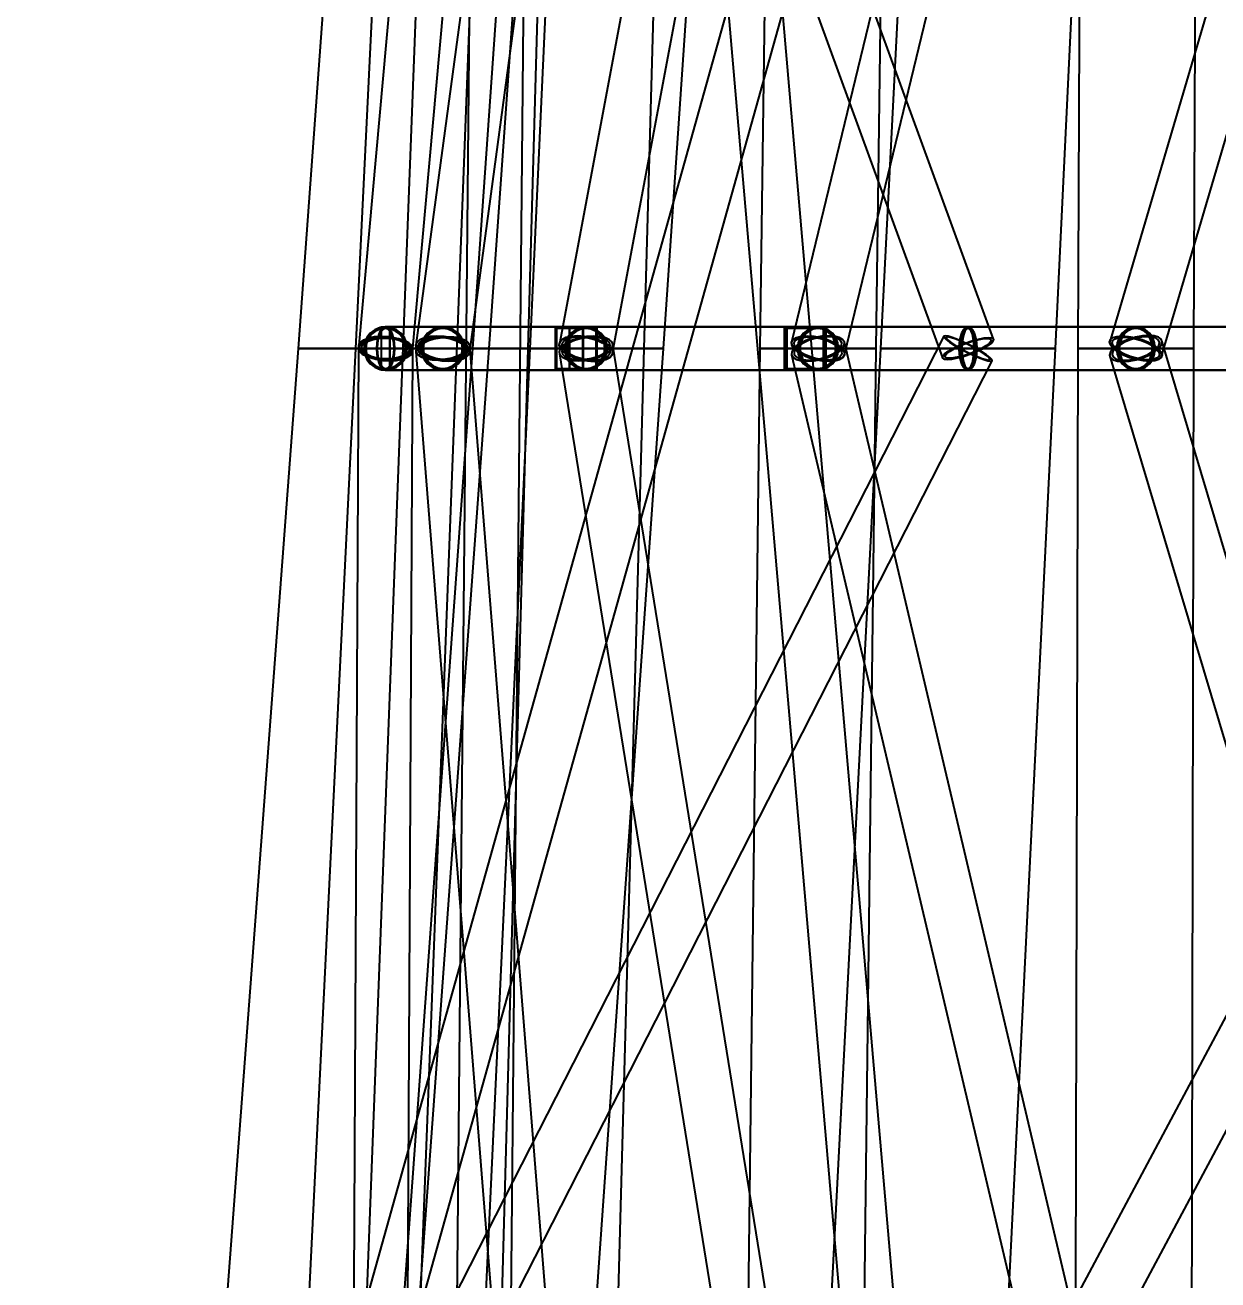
# Model space of a CAD drawing. Header units: millimetres. Extents: x -123812 to 252100, y -3000 to 639000.
# Drawn here: x -27983 to -16822, y 103783 to 115526 of the extents above; entities that cross this region are included whole.
import ezdxf

# ---------------------------------------------------------------- set-up
doc = ezdxf.new("R2010")
doc.units = ezdxf.units.MM
doc.layers.add('D-STR-DIM', color=7, linetype='Continuous', lineweight=13)
doc.layers.add('D-STR-STRC', color=7, linetype='Continuous', lineweight=25)
doc.styles.add('OpenSansCondensed-Light', font='OpenSansCondensed-Light.ttf')
doc.styles.add('TOWER_UNICODE', font='Arial Unicode.ttf')
doc.dimstyles.new('EZDXF', dxfattribs={"dimtxt": 0.25, "dimasz": 0.175, "dimexe": 0.375, "dimexo": 0.125, "dimgap": 0.1, "dimtad": 1, "dimlfac": 100, "dimzin": 12, "dimdsep": 46, "dimtxsty": 'OpenSansCondensed-Light', "dimblk": 'ARCHTICK', "dimcen": 2.5, "dimazin": 3, "dimtfac": 0.5, "dimtmove": 2, "dimatfit": 3})

# ---------------------------------------------------------------- blocks, each defined once
blk = doc.blocks.new('_ARCHTICK')
at = {"color": 0, "linetype": 'BYBLOCK', "const_width": 0.15}
blk.add_lwpolyline([(-0.5, -0.5), (0.5, 0.5)], dxfattribs=at)

msp = doc.modelspace()

# ---------------------------------------------------------------- linework, layer by layer
at = {"layer": 'D-STR-STRC'}
for points in [[(-18788.4, 125068.1), (-25777.2, 100068.1), (-25768.8, 100061.4), (-25744.4, 100050.5), (-25705.5, 100036.2), (-25654.8, 100019.4), (-25595.8, 100001.3), (-25532.5, 99983.1), (-25469.2, 99966), (-25410.2, 99951.3), (-25359.5, 99939.9), (-25320.6, 99932.6), (-25296.2, 99929.9), (-25287.8, 99931.9), (-18299.1, 124931.9)], [(-23956, 124911.7), (-19398.6, 112411.7), (-19383.9, 112401.5), (-19353.9, 112398), (-19310.9, 112401.5), (-19257.5, 112411.7), (-19197.6, 112427.9), (-19135.1, 112449), (-19074.3, 112473.6), (-19019.4, 112500), (-18974.2, 112526.4), (-18941.6, 112551), (-18923.9, 112572.1), (-18922.4, 112588.3), (-23479.8, 125088.3)], [(-14147.4, 125082.9), (-17828.5, 112582.9), (-17835.4, 112558.6), (-17825.5, 112530.3), (-17799.7, 112500), (-17759.5, 112469.7), (-17707.8, 112441.4), (-17648.2, 112417.1), (-17584.5, 112398.5), (-17521.3, 112386.8), (-17462.7, 112382.8), (-17412.9, 112386.8), (-17375.1, 112398.5), (-17352, 112417.1), (-13670.9, 124917.1)], [(-23971.7, 125009.3), (-24927.4, 100009.3), (-24918.7, 99995.9), (-24893.3, 99982.8), (-24853, 99970.8), (-24800.4, 99960.8), (-24739.2, 99953.5), (-24673.5, 99949.4), (-24607.8, 99948.7), (-24546.6, 99951.5), (-24494.1, 99957.6), (-24453.7, 99966.6), (-24428.4, 99977.9), (-24419.7, 99990.7), (-23464.1, 124990.7)], [(-23735.1, 125030.2), (-24861.9, 112530.2), (-24860.2, 112500), (-24841.5, 112469.8), (-24807, 112441.7), (-24759.1, 112417.6), (-24701, 112399.1), (-24636.8, 112387.4), (-24570.7, 112383.5), (-24507.3, 112387.4), (-24450.9, 112399.1), (-24405.4, 112417.6), (-24373.8, 112441.7), (-24358.3, 112469.8), (-23231.5, 124969.8)], [(-22637.4, 125030.9), (-24326.5, 112530.9), (-24320.2, 112500), (-24297.1, 112469.1), (-24258.8, 112440.3), (-24208, 112415.6), (-24148.1, 112396.6), (-24083.2, 112384.6), (-24017.6, 112380.6), (-23956, 112384.6), (-23902.4, 112396.6), (-23860.6, 112415.6), (-23833.3, 112440.3), (-23822.5, 112469.1), (-22133.3, 124969.1)], [(-23737.3, 125002.3), (-23978.1, 100002.3), (-23969.5, 99987.3), (-23944.1, 99973.1), (-23903.7, 99960.8), (-23851.1, 99951.1), (-23789.9, 99944.8), (-23724.1, 99942.2), (-23658.4, 99943.6), (-23597.1, 99948.8), (-23544.5, 99957.5), (-23504.2, 99969.1), (-23478.8, 99982.8), (-23470.1, 99997.7), (-23229.3, 124997.7)], [(-20638.7, 125060.2), (-22980.6, 112560.2), (-22985.6, 112531.2), (-22973.6, 112500), (-22945.3, 112468.8), (-22902.8, 112439.8), (-22848.8, 112414.8), (-22787.1, 112395.7), (-22721.9, 112383.6), (-22657.7, 112379.5), (-22598.7, 112383.6), (-22549, 112395.7), (-22512, 112414.8), (-22490.3, 112439.8), (-20148.4, 124939.8)], [(-22211, 124978.8), (-20047.8, 99978.8), (-20039.2, 99968.1), (-20013.9, 99959.7), (-19973.7, 99954), (-19921.3, 99951.4), (-19860.2, 99952.1), (-19794.7, 99956.1), (-19729.2, 99963.1), (-19668.2, 99972.6), (-19615.8, 99984), (-19575.5, 99996.5), (-19550.3, 100009.2), (-19541.6, 100021.2), (-21704.9, 125021.2)], [(-17785.2, 125059.8), (-20811.4, 112559.8), (-20809.6, 112531), (-20791, 112500), (-20757, 112469), (-20709.9, 112440.2), (-20652.9, 112415.4), (-20589.9, 112396.3), (-20525.1, 112384.4), (-20463.1, 112380.3), (-20407.9, 112384.4), (-20363.4, 112396.3), (-20332.7, 112415.4), (-20317.7, 112440.2), (-17291.5, 124940.2)], [(-25306.3, 99884.4), (-18934.3, 112384.4), (-18937.4, 112396.4), (-18955.6, 112415.4), (-18987.8, 112440.2), (-19031.8, 112469), (-19084.6, 112500), (-19142.5, 112531), (-19201.7, 112559.8), (-19258, 112584.6), (-19307.7, 112603.6), (-19347.4, 112615.6), (-19374.3, 112619.7), (-19386.6, 112615.6), (-25758.7, 100115.6)], [(-17371.8, 100059.9), (-20317.8, 112559.9), (-20333.5, 112584.7), (-20365.1, 112603.7), (-20410.2, 112615.7), (-20465.8, 112619.8), (-20528.2, 112615.7), (-20593.1, 112603.7), (-20656, 112584.7), (-20712.7, 112559.9), (-20759.2, 112531), (-20792.6, 112500), (-20810.3, 112469), (-20811.4, 112440.1), (-17865.4, 99940.1)], [(-19570.2, 99881.9), (-12898.2, 112381.9), (-12905.4, 112394.1), (-12927.4, 112413.5), (-12962.8, 112438.9), (-13009, 112468.4), (-13063, 112500), (-13121, 112531.6), (-13179.2, 112561.1), (-13233.5, 112586.5), (-13280.2, 112605.9), (-13316.2, 112618.1), (-13339.1, 112622.3), (-13347.2, 112618.1), (-20019.2, 100118.1)], [(-13122.7, 112703.2), (-19160.5, 112703.2), (-19176.6, 112696.3), (-19191.6, 112676), (-19204.4, 112643.7), (-19214.3, 112601.6), (-19220.5, 112552.6), (-19222.6, 112500), (-19220.5, 112447.4), (-19214.3, 112398.4), (-19204.4, 112356.3), (-19191.6, 112324), (-19176.6, 112303.7), (-19160.5, 112296.8), (-13122.7, 112296.8)], [(-13614.2, 100061.1), (-17345.1, 112561.1), (-17353.9, 112586.5), (-17378.9, 112605.9), (-17418.2, 112618.1), (-17469.3, 112622.3), (-17528.6, 112618.1), (-17592.1, 112605.9), (-17655.5, 112586.5), (-17714.4, 112561.1), (-17764.9, 112531.7), (-17803.5, 112500), (-17827.5, 112468.3), (-17835.4, 112438.9), (-14104.5, 99938.9)], [(-13895.6, 112703.2), (-17590.3, 112703.2), (-17634.1, 112696.3), (-17674.9, 112676), (-17710, 112643.7), (-17736.9, 112601.6), (-17753.8, 112552.6), (-17759.6, 112500), (-17753.8, 112447.4), (-17736.9, 112398.4), (-17710, 112356.3), (-17674.9, 112324), (-17634.1, 112303.7), (-17590.3, 112296.8), (-13895.6, 112296.8)], [(-24419.5, 100000), (-24356.1, 112500), (-24365.5, 112526.9), (-24391.5, 112551.9), (-24432.4, 112573.4), (-24485.4, 112589.9), (-24546.9, 112600.3), (-24612.7, 112603.8), (-24678.4, 112600.3), (-24739.4, 112589.9), (-24791.6, 112573.4), (-24831.4, 112551.9), (-24856.1, 112526.9), (-24864.1, 112500), (-24927.5, 100000)], [(-22825.1, 100028.5), (-23822.7, 112528.5), (-23838.6, 112555.1), (-23870.6, 112578), (-23916.4, 112595.5), (-23973.1, 112606.5), (-24036.6, 112610.3), (-24102.7, 112606.5), (-24166.9, 112595.5), (-24224.8, 112578), (-24272.5, 112555.1), (-24306.6, 112528.5), (-24325, 112500), (-24326.3, 112471.5), (-23328.7, 99971.5)], [(-20465.3, 100029.9), (-22484.2, 112529.9), (-22491, 112557.9), (-22514.5, 112581.8), (-22553.1, 112600.2), (-22604.1, 112611.8), (-22664.1, 112615.7), (-22728.9, 112611.8), (-22794.1, 112600.2), (-22855.4, 112581.8), (-22908.5, 112557.9), (-22949.8, 112529.9), (-22976.4, 112500), (-22986.7, 112470.1), (-20967.9, 99970.1)]]:
    msp.add_lwpolyline(points, dxfattribs=at)
for points in [[(-25427.6, 112500), (-23792.7, 112500), (-22916.9, 125000), (-24518.8, 125000)], [(-24892, 112500), (-23257, 112500), (-22682.4, 125000), (-24284.3, 125000)], [(-23643.4, 112500), (-22008.5, 112500), (-21157, 125000), (-22758.9, 125000)], [(-23279.6, 112500), (-22191.3, 112500), (-21842.4, 125000), (-22928.3, 125000)], [(-21108.7, 112500), (-20020.4, 112500), (-19850.6, 125000), (-20936.5, 125000)], [(-19977.9, 112500), (-18343, 112500), (-17742.8, 125000), (-19344.7, 125000)], [(-18134.4, 112500), (-17046.1, 112500), (-16995.4, 125000), (-18081.3, 125000)], [(-24812.5, 112500), (-24805.6, 112447.4), (-24785.4, 112398.4), (-24753.2, 112356.3), (-24711.3, 112324), (-24662.5, 112303.7), (-24610.1, 112296.8), (-24074.5, 112296.8), (-24022.1, 112303.7), (-23973.3, 112324), (-23931.4, 112356.3), (-23899.2, 112398.4), (-23879, 112447.4), (-23872.1, 112500), (-23879, 112552.6), (-23899.2, 112601.6), (-23931.4, 112643.7), (-23973.3, 112676), (-24022.1, 112696.3), (-24074.5, 112703.2), (-24610.1, 112703.2), (-24662.5, 112696.3), (-24711.3, 112676), (-24753.2, 112643.7), (-24785.4, 112601.6), (-24805.6, 112552.6)], [(-24812.5, 112500), (-24805.6, 112447.4), (-24785.4, 112398.4), (-24753.2, 112356.3), (-24711.3, 112324), (-24662.5, 112303.7), (-24610.1, 112296.8), (-24557.7, 112303.7), (-24508.9, 112324), (-24467, 112356.3), (-24434.8, 112398.4), (-24414.6, 112447.4), (-24407.7, 112500), (-24414.6, 112552.6), (-24434.8, 112601.6), (-24467, 112643.7), (-24508.9, 112676), (-24557.7, 112696.3), (-24610.1, 112703.2), (-24662.5, 112696.3), (-24711.3, 112676), (-24753.2, 112643.7), (-24785.4, 112601.6), (-24805.6, 112552.6)], [(-24796.6, 112500), (-24790.2, 112451.5), (-24771.6, 112406.4), (-24742, 112367.6), (-24703.3, 112337.9), (-24658.4, 112319.2), (-24610.1, 112312.8), (-24561.9, 112319.2), (-24516.9, 112337.9), (-24478.3, 112367.6), (-24448.6, 112406.4), (-24430, 112451.5), (-24423.7, 112500), (-24430, 112548.5), (-24448.6, 112593.6), (-24478.3, 112632.4), (-24516.9, 112662.1), (-24561.9, 112680.8), (-24610.1, 112687.2), (-24658.4, 112680.8), (-24703.3, 112662.1), (-24742, 112632.4), (-24771.6, 112593.6), (-24790.2, 112548.5)], [(-24695.6, 112500), (-24692.7, 112447.4), (-24684.2, 112398.4), (-24670.6, 112356.3), (-24652.9, 112324), (-24632.2, 112303.7), (-24610.1, 112296.8), (-19160.5, 112296.8), (-19138.4, 112303.7), (-19117.7, 112324), (-19100, 112356.3), (-19086.4, 112398.4), (-19077.9, 112447.4), (-19075, 112500), (-19077.9, 112552.6), (-19086.4, 112601.6), (-19100, 112643.7), (-19117.7, 112676), (-19138.4, 112696.3), (-19160.5, 112703.2), (-24610.1, 112703.2), (-24632.2, 112696.3), (-24652.9, 112676), (-24670.6, 112643.7), (-24684.2, 112601.6), (-24692.7, 112552.6)], [(-24695.6, 112500), (-24692.7, 112447.4), (-24684.2, 112398.4), (-24670.6, 112356.3), (-24652.9, 112324), (-24632.2, 112303.7), (-24610.1, 112296.8), (-24588, 112303.7), (-24567.4, 112324), (-24549.7, 112356.3), (-24536.1, 112398.4), (-24527.5, 112447.4), (-24524.6, 112500), (-24527.5, 112552.6), (-24536.1, 112601.6), (-24549.7, 112643.7), (-24567.4, 112676), (-24588, 112696.3), (-24610.1, 112703.2), (-24632.2, 112696.3), (-24652.9, 112676), (-24670.6, 112643.7), (-24684.2, 112601.6), (-24692.7, 112552.6)], [(-24688.9, 112500), (-24686.2, 112451.5), (-24678.3, 112406.4), (-24665.8, 112367.6), (-24649.5, 112337.9), (-24630.5, 112319.2), (-24610.1, 112312.8), (-24589.7, 112319.2), (-24570.7, 112337.9), (-24554.4, 112367.6), (-24541.9, 112406.4), (-24534, 112451.5), (-24531.3, 112500), (-24534, 112548.5), (-24541.9, 112593.6), (-24554.4, 112632.4), (-24570.7, 112662.1), (-24589.7, 112680.8), (-24610.1, 112687.2), (-24630.5, 112680.8), (-24649.5, 112662.1), (-24665.8, 112632.4), (-24678.3, 112593.6), (-24686.2, 112548.5)], [(-24653, 112300), (-11895.4, 112300), (-11895.4, 112700), (-24653, 112700)], [(-24567.2, 112700), (-24653, 112700), (-24653, 112300), (-24567.2, 112300)], [(-24569.8, 112688), (-24650.4, 112688), (-24650.4, 112312), (-24569.8, 112312)], [(-23828.8, 112500), (-23822.5, 112469.1), (-23833.3, 112440.3), (-23860.6, 112415.6), (-23902.4, 112396.6), (-23956, 112384.6), (-24017.6, 112380.6), (-24083.2, 112384.6), (-24148.1, 112396.6), (-24208, 112415.6), (-24258.8, 112440.3), (-24297.1, 112469.1), (-24320.2, 112500), (-24326.5, 112530.9), (-24315.7, 112559.7), (-24288.4, 112584.4), (-24246.6, 112603.4), (-24193, 112615.4), (-24131.4, 112619.4), (-24065.8, 112615.4), (-24000.9, 112603.4), (-23941, 112584.4), (-23890.2, 112559.7), (-23851.9, 112530.9)], [(-24276.9, 112500), (-24270, 112447.4), (-24249.8, 112398.4), (-24217.6, 112356.3), (-24175.7, 112324), (-24126.9, 112303.7), (-24074.5, 112296.8), (-24022.1, 112303.7), (-23973.3, 112324), (-23931.4, 112356.3), (-23899.2, 112398.4), (-23879, 112447.4), (-23872.1, 112500), (-23879, 112552.6), (-23899.2, 112601.6), (-23931.4, 112643.7), (-23973.3, 112676), (-24022.1, 112696.3), (-24074.5, 112703.2), (-24126.9, 112696.3), (-24175.7, 112676), (-24217.6, 112643.7), (-24249.8, 112601.6), (-24270, 112552.6)], [(-24273.1, 112500), (-24266.4, 112447.4), (-24246.5, 112398.4), (-24214.9, 112356.3), (-24173.8, 112324), (-24125.9, 112303.7), (-24074.5, 112296.8), (-22735.4, 112296.8), (-22684, 112303.7), (-22636.1, 112324), (-22595, 112356.3), (-22563.4, 112398.4), (-22543.6, 112447.4), (-22536.8, 112500), (-22543.6, 112552.6), (-22563.4, 112601.6), (-22595, 112643.7), (-22636.1, 112676), (-22684, 112696.3), (-22735.4, 112703.2), (-24074.5, 112703.2), (-24125.9, 112696.3), (-24173.8, 112676), (-24214.9, 112643.7), (-24246.5, 112601.6), (-24266.4, 112552.6)], [(-24273.1, 112500), (-24266.4, 112447.4), (-24246.5, 112398.4), (-24214.9, 112356.3), (-24173.8, 112324), (-24125.9, 112303.7), (-24074.5, 112296.8), (-24023.1, 112303.7), (-23975.2, 112324), (-23934.1, 112356.3), (-23902.5, 112398.4), (-23882.6, 112447.4), (-23875.9, 112500), (-23882.6, 112552.6), (-23902.5, 112601.6), (-23934.1, 112643.7), (-23975.2, 112676), (-24023.1, 112696.3), (-24074.5, 112703.2), (-24125.9, 112696.3), (-24173.8, 112676), (-24214.9, 112643.7), (-24246.5, 112601.6), (-24266.4, 112552.6)], [(-24261, 112500), (-24254.6, 112451.5), (-24236, 112406.4), (-24206.3, 112367.6), (-24167.7, 112337.9), (-24122.8, 112319.2), (-24074.5, 112312.8), (-24026.2, 112319.2), (-23981.3, 112337.9), (-23942.7, 112367.6), (-23913, 112406.4), (-23894.4, 112451.5), (-23888, 112500), (-23894.4, 112548.5), (-23913, 112593.6), (-23942.7, 112632.4), (-23981.3, 112662.1), (-24026.2, 112680.8), (-24074.5, 112687.2), (-24122.8, 112680.8), (-24167.7, 112662.1), (-24206.3, 112632.4), (-24236, 112593.6), (-24254.6, 112548.5)], [(-24257.5, 112500), (-24251.2, 112451.5), (-24233, 112406.4), (-24203.9, 112367.6), (-24166, 112337.9), (-24121.9, 112319.2), (-24074.5, 112312.8), (-24027.1, 112319.2), (-23983, 112337.9), (-23945.1, 112367.6), (-23916, 112406.4), (-23897.8, 112451.5), (-23891.5, 112500), (-23897.8, 112548.5), (-23916, 112593.6), (-23945.1, 112632.4), (-23983, 112662.1), (-24027.1, 112680.8), (-24074.5, 112687.2), (-24121.9, 112680.8), (-24166, 112662.1), (-24203.9, 112632.4), (-24233, 112593.6), (-24251.2, 112548.5)], [(-23022.5, 112300), (-20486.9, 112300), (-20486.9, 112700), (-23022.5, 112700)], [(-22629.4, 112700), (-23022.5, 112700), (-23022.5, 112300), (-22629.4, 112300)], [(-22641.2, 112688), (-23010.7, 112688), (-23010.7, 112312), (-22641.2, 112312)], [(-22497.3, 112500), (-22485.3, 112468.8), (-22490.3, 112439.8), (-22512, 112414.8), (-22549, 112395.7), (-22598.7, 112383.6), (-22657.7, 112379.5), (-22721.9, 112383.6), (-22787.1, 112395.7), (-22848.8, 112414.8), (-22902.8, 112439.8), (-22945.3, 112468.8), (-22973.6, 112500), (-22985.6, 112531.2), (-22980.6, 112560.2), (-22958.8, 112585.2), (-22921.9, 112604.3), (-22872.2, 112616.4), (-22813.2, 112620.5), (-22748.9, 112616.4), (-22683.7, 112604.3), (-22622, 112585.2), (-22568.1, 112560.2), (-22525.5, 112531.2)], [(-22934, 112500), (-22927.3, 112447.4), (-22907.4, 112398.4), (-22875.9, 112356.3), (-22834.7, 112324), (-22786.8, 112303.7), (-22735.4, 112296.8), (-22684, 112303.7), (-22636.1, 112324), (-22595, 112356.3), (-22563.4, 112398.4), (-22543.6, 112447.4), (-22536.8, 112500), (-22543.6, 112552.6), (-22563.4, 112601.6), (-22595, 112643.7), (-22636.1, 112676), (-22684, 112696.3), (-22735.4, 112703.2), (-22786.8, 112696.3), (-22834.7, 112676), (-22875.9, 112643.7), (-22907.4, 112601.6), (-22927.3, 112552.6)], [(-22927.2, 112500), (-22920.7, 112447.4), (-22901.5, 112398.4), (-22871, 112356.3), (-22831.3, 112324), (-22785.1, 112303.7), (-22735.4, 112296.8), (-20564.6, 112296.8), (-20514.9, 112303.7), (-20468.7, 112324), (-20429, 112356.3), (-20398.5, 112398.4), (-20379.3, 112447.4), (-20372.8, 112500), (-20379.3, 112552.6), (-20398.5, 112601.6), (-20429, 112643.7), (-20468.7, 112676), (-20514.9, 112696.3), (-20564.6, 112703.2), (-22735.4, 112703.2), (-22785.1, 112696.3), (-22831.3, 112676), (-22871, 112643.7), (-22901.5, 112601.6), (-22920.7, 112552.6)], [(-22927.2, 112500), (-22920.7, 112447.4), (-22901.5, 112398.4), (-22871, 112356.3), (-22831.3, 112324), (-22785.1, 112303.7), (-22735.4, 112296.8), (-22685.8, 112303.7), (-22639.5, 112324), (-22599.8, 112356.3), (-22569.3, 112398.4), (-22550.2, 112447.4), (-22543.7, 112500), (-22550.2, 112552.6), (-22569.3, 112601.6), (-22599.8, 112643.7), (-22639.5, 112676), (-22685.8, 112696.3), (-22735.4, 112703.2), (-22785.1, 112696.3), (-22831.3, 112676), (-22871, 112643.7), (-22901.5, 112601.6), (-22920.7, 112552.6)], [(-22918.4, 112500), (-22912.2, 112451.5), (-22893.9, 112406.4), (-22864.8, 112367.6), (-22826.9, 112337.9), (-22782.8, 112319.2), (-22735.4, 112312.8), (-22688.1, 112319.2), (-22643.9, 112337.9), (-22606, 112367.6), (-22577, 112406.4), (-22558.7, 112451.5), (-22552.5, 112500), (-22558.7, 112548.5), (-22577, 112593.6), (-22606, 112632.4), (-22643.9, 112662.1), (-22688.1, 112680.8), (-22735.4, 112687.2), (-22782.8, 112680.8), (-22826.9, 112662.1), (-22864.8, 112632.4), (-22893.9, 112593.6), (-22912.2, 112548.5)], [(-22912.1, 112500), (-22906.1, 112451.5), (-22888.4, 112406.4), (-22860.4, 112367.6), (-22823.8, 112337.9), (-22781.2, 112319.2), (-22735.4, 112312.8), (-22689.7, 112319.2), (-22647.1, 112337.9), (-22610.5, 112367.6), (-22582.4, 112406.4), (-22564.8, 112451.5), (-22558.8, 112500), (-22564.8, 112548.5), (-22582.4, 112593.6), (-22610.5, 112632.4), (-22647.1, 112662.1), (-22689.7, 112680.8), (-22735.4, 112687.2), (-22781.2, 112680.8), (-22823.8, 112662.1), (-22860.4, 112632.4), (-22888.4, 112593.6), (-22906.1, 112548.5)], [(-22892, 112300), (-11872.2, 112300), (-11872.2, 112700), (-22892, 112700)], [(-22759.9, 112700), (-22892, 112700), (-22892, 112300), (-22759.9, 112300)], [(-22763.8, 112688), (-22888.1, 112688), (-22888.1, 112312), (-22763.8, 112312)], [(-20486.9, 112700), (-20879.9, 112700), (-20879.9, 112300), (-20486.9, 112300)], [(-20498.7, 112688), (-20868.1, 112688), (-20868.1, 112312), (-20498.7, 112312)], [(-20866.1, 112300), (-15623.3, 112300), (-15623.3, 112700), (-20866.1, 112700)], [(-20500.6, 112700), (-20866.1, 112700), (-20866.1, 112300), (-20500.6, 112300)], [(-20511.6, 112688), (-20855.2, 112688), (-20855.2, 112312), (-20511.6, 112312)], [(-20792.6, 112500), (-20810.3, 112469), (-20811.4, 112440.1), (-20795.6, 112415.3), (-20764.1, 112396.3), (-20718.9, 112384.3), (-20663.3, 112380.2), (-20600.9, 112384.3), (-20536.1, 112396.3), (-20473.2, 112415.3), (-20416.5, 112440.1), (-20369.9, 112469), (-20336.6, 112500), (-20318.8, 112531), (-20317.8, 112559.9), (-20333.5, 112584.7), (-20365.1, 112603.7), (-20410.2, 112615.7), (-20465.8, 112619.8), (-20528.2, 112615.7), (-20593.1, 112603.7), (-20656, 112584.7), (-20712.7, 112559.9), (-20759.2, 112531)], [(-20338.1, 112500), (-20319.6, 112469), (-20317.7, 112440.2), (-20332.7, 112415.4), (-20363.4, 112396.3), (-20407.9, 112384.4), (-20463.1, 112380.3), (-20525.1, 112384.4), (-20589.9, 112396.3), (-20652.9, 112415.4), (-20709.9, 112440.2), (-20757, 112469), (-20791, 112500), (-20809.6, 112531), (-20811.4, 112559.8), (-20796.5, 112584.6), (-20765.7, 112603.7), (-20721.2, 112615.6), (-20666.1, 112619.7), (-20604, 112615.6), (-20539.3, 112603.7), (-20476.2, 112584.6), (-20419.2, 112559.8), (-20372.1, 112531)], [(-20756.3, 112500), (-20749.8, 112447.4), (-20730.7, 112398.4), (-20700.2, 112356.3), (-20660.5, 112324), (-20614.2, 112303.7), (-20564.6, 112296.8), (-20514.9, 112303.7), (-20468.7, 112324), (-20429, 112356.3), (-20398.5, 112398.4), (-20379.3, 112447.4), (-20372.8, 112500), (-20379.3, 112552.6), (-20398.5, 112601.6), (-20429, 112643.7), (-20468.7, 112676), (-20514.9, 112696.3), (-20564.6, 112703.2), (-20614.2, 112696.3), (-20660.5, 112676), (-20700.2, 112643.7), (-20730.7, 112601.6), (-20749.8, 112552.6)], [(-20746.5, 112500), (-20740.3, 112447.4), (-20722.1, 112398.4), (-20693.2, 112356.3), (-20655.5, 112324), (-20611.7, 112303.7), (-20564.6, 112296.8), (-17590.3, 112296.8), (-17543.2, 112303.7), (-17499.3, 112324), (-17461.6, 112356.3), (-17432.7, 112398.4), (-17414.5, 112447.4), (-17408.3, 112500), (-17414.5, 112552.6), (-17432.7, 112601.6), (-17461.6, 112643.7), (-17499.3, 112676), (-17543.2, 112696.3), (-17590.3, 112703.2), (-20564.6, 112703.2), (-20611.7, 112696.3), (-20655.5, 112676), (-20693.2, 112643.7), (-20722.1, 112601.6), (-20740.3, 112552.6)], [(-20746.5, 112500), (-20740.3, 112447.4), (-20722.1, 112398.4), (-20693.2, 112356.3), (-20655.5, 112324), (-20611.7, 112303.7), (-20564.6, 112296.8), (-20517.5, 112303.7), (-20473.6, 112324), (-20435.9, 112356.3), (-20407, 112398.4), (-20388.8, 112447.4), (-20382.6, 112500), (-20388.8, 112552.6), (-20407, 112601.6), (-20435.9, 112643.7), (-20473.6, 112676), (-20517.5, 112696.3), (-20564.6, 112703.2), (-20611.7, 112696.3), (-20655.5, 112676), (-20693.2, 112643.7), (-20722.1, 112601.6), (-20740.3, 112552.6)], [(-20741.2, 112500), (-20735.2, 112451.5), (-20717.6, 112406.4), (-20689.5, 112367.6), (-20652.9, 112337.9), (-20610.3, 112319.2), (-20564.6, 112312.8), (-20518.8, 112319.2), (-20476.2, 112337.9), (-20439.6, 112367.6), (-20411.6, 112406.4), (-20393.9, 112451.5), (-20387.9, 112500), (-20393.9, 112548.5), (-20411.6, 112593.6), (-20439.6, 112632.4), (-20476.2, 112662.1), (-20518.8, 112680.8), (-20564.6, 112687.2), (-20610.3, 112680.8), (-20652.9, 112662.1), (-20689.5, 112632.4), (-20717.6, 112593.6), (-20735.2, 112548.5)], [(-20732.2, 112500), (-20726.5, 112451.5), (-20709.7, 112406.4), (-20683.1, 112367.6), (-20648.4, 112337.9), (-20608, 112319.2), (-20564.6, 112312.8), (-20521.2, 112319.2), (-20480.8, 112337.9), (-20446, 112367.6), (-20419.4, 112406.4), (-20402.6, 112451.5), (-20396.9, 112500), (-20402.6, 112548.5), (-20419.4, 112593.6), (-20446, 112632.4), (-20480.8, 112662.1), (-20521.2, 112680.8), (-20564.6, 112687.2), (-20608, 112680.8), (-20648.4, 112662.1), (-20683.1, 112632.4), (-20709.7, 112593.6), (-20726.5, 112548.5)], [(-19236.4, 112500), (-19178.5, 112469), (-19119.3, 112440.2), (-19063, 112415.4), (-19013.3, 112396.4), (-18973.6, 112384.4), (-18946.7, 112380.3), (-18934.3, 112384.4), (-18937.4, 112396.4), (-18955.6, 112415.4), (-18987.8, 112440.2), (-19031.8, 112469), (-19084.6, 112500), (-19142.5, 112531), (-19201.7, 112559.8), (-19258, 112584.6), (-19307.7, 112603.6), (-19347.4, 112615.6), (-19374.3, 112619.7), (-19386.6, 112615.6), (-19383.6, 112603.6), (-19365.3, 112584.6), (-19333.1, 112559.8), (-19289.1, 112531)], [(-19246, 112500), (-19243.1, 112447.4), (-19234.5, 112398.4), (-19220.9, 112356.3), (-19203.2, 112324), (-19182.6, 112303.7), (-19160.5, 112296.8), (-19138.4, 112303.7), (-19117.7, 112324), (-19100, 112356.3), (-19086.4, 112398.4), (-19077.9, 112447.4), (-19075, 112500), (-19077.9, 112552.6), (-19086.4, 112601.6), (-19100, 112643.7), (-19117.7, 112676), (-19138.4, 112696.3), (-19160.5, 112703.2), (-19182.6, 112696.3), (-19203.2, 112676), (-19220.9, 112643.7), (-19234.5, 112601.6), (-19243.1, 112552.6)], [(-19239.3, 112500), (-19236.6, 112451.5), (-19228.7, 112406.4), (-19216.2, 112367.6), (-19199.9, 112337.9), (-19180.9, 112319.2), (-19160.5, 112312.8), (-19140.1, 112319.2), (-19121.1, 112337.9), (-19104.8, 112367.6), (-19092.3, 112406.4), (-19084.4, 112451.5), (-19081.7, 112500), (-19084.4, 112548.5), (-19092.3, 112593.6), (-19104.8, 112632.4), (-19121.1, 112662.1), (-19140.1, 112680.8), (-19160.5, 112687.2), (-19180.9, 112680.8), (-19199.9, 112662.1), (-19216.2, 112632.4), (-19228.7, 112593.6), (-19236.6, 112548.5)], [(-19222.6, 112500), (-19220.5, 112447.4), (-19214.3, 112398.4), (-19204.4, 112356.3), (-19191.6, 112324), (-19176.6, 112303.7), (-19160.5, 112296.8), (-19144.4, 112303.7), (-19129.4, 112324), (-19116.5, 112356.3), (-19106.7, 112398.4), (-19100.5, 112447.4), (-19098.3, 112500), (-19100.5, 112552.6), (-19106.7, 112601.6), (-19116.5, 112643.7), (-19129.4, 112676), (-19144.4, 112696.3), (-19160.5, 112703.2), (-19176.6, 112696.3), (-19191.6, 112676), (-19204.4, 112643.7), (-19214.3, 112601.6), (-19220.5, 112552.6)], [(-19217.7, 112500), (-19215.8, 112451.5), (-19210.1, 112406.4), (-19201, 112367.6), (-19189.1, 112337.9), (-19175.3, 112319.2), (-19160.5, 112312.8), (-19145.7, 112319.2), (-19131.9, 112337.9), (-19120, 112367.6), (-19110.9, 112406.4), (-19105.2, 112451.5), (-19103.2, 112500), (-19105.2, 112548.5), (-19110.9, 112593.6), (-19120, 112632.4), (-19131.9, 112662.1), (-19145.7, 112680.8), (-19160.5, 112687.2), (-19175.3, 112680.8), (-19189.1, 112662.1), (-19201, 112632.4), (-19210.1, 112593.6), (-19215.8, 112548.5)], [(-17803.5, 112500), (-17827.5, 112468.3), (-17835.4, 112438.9), (-17826.6, 112413.5), (-17801.6, 112394.1), (-17762.3, 112381.9), (-17711.2, 112377.7), (-17651.9, 112381.9), (-17588.4, 112394.1), (-17525, 112413.5), (-17466.1, 112438.9), (-17415.6, 112468.3), (-17377, 112500), (-17353, 112531.7), (-17345.1, 112561.1), (-17353.9, 112586.5), (-17378.9, 112605.9), (-17418.2, 112618.1), (-17469.3, 112622.3), (-17528.6, 112618.1), (-17592.1, 112605.9), (-17655.5, 112586.5), (-17714.4, 112561.1), (-17764.9, 112531.7)], [(-17772.2, 112500), (-17766, 112447.4), (-17747.8, 112398.4), (-17718.9, 112356.3), (-17681.2, 112324), (-17637.3, 112303.7), (-17590.3, 112296.8), (-17543.2, 112303.7), (-17499.3, 112324), (-17461.6, 112356.3), (-17432.7, 112398.4), (-17414.5, 112447.4), (-17408.3, 112500), (-17414.5, 112552.6), (-17432.7, 112601.6), (-17461.6, 112643.7), (-17499.3, 112676), (-17543.2, 112696.3), (-17590.3, 112703.2), (-17637.3, 112696.3), (-17681.2, 112676), (-17718.9, 112643.7), (-17747.8, 112601.6), (-17766, 112552.6)], [(-17759.6, 112500), (-17753.8, 112447.4), (-17736.9, 112398.4), (-17710, 112356.3), (-17674.9, 112324), (-17634.1, 112303.7), (-17590.3, 112296.8), (-17546.4, 112303.7), (-17505.6, 112324), (-17470.5, 112356.3), (-17443.6, 112398.4), (-17426.7, 112447.4), (-17420.9, 112500), (-17426.7, 112552.6), (-17443.6, 112601.6), (-17470.5, 112643.7), (-17505.6, 112676), (-17546.4, 112696.3), (-17590.3, 112703.2), (-17634.1, 112696.3), (-17674.9, 112676), (-17710, 112643.7), (-17736.9, 112601.6), (-17753.8, 112552.6)], [(-17757.9, 112500), (-17752.2, 112451.5), (-17735.4, 112406.4), (-17708.8, 112367.6), (-17674.1, 112337.9), (-17633.6, 112319.2), (-17590.3, 112312.8), (-17546.9, 112319.2), (-17506.4, 112337.9), (-17471.7, 112367.6), (-17445.1, 112406.4), (-17428.3, 112451.5), (-17422.6, 112500), (-17428.3, 112548.5), (-17445.1, 112593.6), (-17471.7, 112632.4), (-17506.4, 112662.1), (-17546.9, 112680.8), (-17590.3, 112687.2), (-17633.6, 112680.8), (-17674.1, 112662.1), (-17708.8, 112632.4), (-17735.4, 112593.6), (-17752.2, 112548.5)], [(-17746.2, 112500), (-17740.9, 112451.5), (-17725.3, 112406.4), (-17700.5, 112367.6), (-17668.2, 112337.9), (-17630.6, 112319.2), (-17590.3, 112312.8), (-17549.9, 112319.2), (-17512.3, 112337.9), (-17480, 112367.6), (-17455.2, 112406.4), (-17439.6, 112451.5), (-17434.3, 112500), (-17439.6, 112548.5), (-17455.2, 112593.6), (-17480, 112632.4), (-17512.3, 112662.1), (-17549.9, 112680.8), (-17590.3, 112687.2), (-17630.6, 112680.8), (-17668.2, 112662.1), (-17700.5, 112632.4), (-17725.3, 112593.6), (-17740.9, 112548.5)], [(-24864.1, 112500), (-24854.8, 112473.1), (-24828.8, 112448.1), (-24787.9, 112426.6), (-24734.8, 112410.1), (-24673.3, 112399.7), (-24607.5, 112396.2), (-24541.8, 112399.7), (-24480.9, 112410.1), (-24428.7, 112426.6), (-24388.8, 112448.1), (-24364.1, 112473.1), (-24356.1, 112500), (-24365.5, 112526.9), (-24391.5, 112551.9), (-24432.4, 112573.4), (-24485.4, 112589.9), (-24546.9, 112600.3), (-24612.7, 112603.8), (-24678.4, 112600.3), (-24739.4, 112589.9), (-24791.6, 112573.4), (-24831.4, 112551.9), (-24856.1, 112526.9)], [(-24360, 112500), (-24358.3, 112469.8), (-24373.8, 112441.7), (-24405.4, 112417.6), (-24450.9, 112399.1), (-24507.3, 112387.4), (-24570.7, 112383.5), (-24636.8, 112387.4), (-24701, 112399.1), (-24759.1, 112417.6), (-24807, 112441.7), (-24841.5, 112469.8), (-24860.2, 112500), (-24861.9, 112530.2), (-24846.4, 112558.3), (-24814.8, 112582.4), (-24769.3, 112600.9), (-24712.9, 112612.6), (-24649.5, 112616.5), (-24583.5, 112612.6), (-24519.2, 112600.9), (-24461.1, 112582.4), (-24413.2, 112558.3), (-24378.7, 112530.2)], [(-24839.1, 112500), (-24830.7, 112475.8), (-24807.2, 112453.2), (-24770.4, 112433.8), (-24722.6, 112418.9), (-24667.1, 112409.6), (-24607.8, 112406.4), (-24548.6, 112409.6), (-24493.6, 112418.9), (-24446.5, 112433.8), (-24410.6, 112453.2), (-24388.3, 112475.8), (-24381.1, 112500), (-24389.5, 112524.2), (-24413, 112546.8), (-24449.9, 112566.2), (-24497.7, 112581.1), (-24553.1, 112590.4), (-24612.5, 112593.6), (-24671.7, 112590.4), (-24726.7, 112581.1), (-24773.7, 112566.2), (-24809.6, 112546.8), (-24831.9, 112524.2)], [(-24384.6, 112500), (-24383.1, 112472.8), (-24397.1, 112447.5), (-24425.6, 112425.7), (-24466.6, 112409), (-24517.4, 112398.5), (-24574.6, 112394.9), (-24634.2, 112398.5), (-24692.1, 112409), (-24744.4, 112425.7), (-24787.6, 112447.5), (-24818.7, 112472.8), (-24835.6, 112500), (-24837.1, 112527.2), (-24823.2, 112552.5), (-24794.7, 112574.3), (-24753.6, 112591), (-24702.8, 112601.5), (-24645.6, 112605.1), (-24586.1, 112601.5), (-24528.1, 112591), (-24475.8, 112574.3), (-24432.6, 112552.5), (-24401.5, 112527.2)], [(-24325, 112500), (-24326.3, 112471.5), (-24310.4, 112444.9), (-24278.4, 112422), (-24232.6, 112404.5), (-24175.9, 112393.5), (-24112.4, 112389.7), (-24046.3, 112393.5), (-23982.1, 112404.5), (-23924.2, 112422), (-23876.5, 112444.9), (-23842.4, 112471.5), (-23824, 112500), (-23822.7, 112528.5), (-23838.6, 112555.1), (-23870.6, 112578), (-23916.4, 112595.5), (-23973.1, 112606.5), (-24036.6, 112610.3), (-24102.7, 112606.5), (-24166.9, 112595.5), (-24224.8, 112578), (-24272.5, 112555.1), (-24306.6, 112528.5)], [(-23853, 112500), (-23847.3, 112472.1), (-23857, 112446.2), (-23881.6, 112423.9), (-23919.3, 112406.8), (-23967.6, 112396), (-24023.2, 112392.3), (-24082.3, 112396), (-24140.9, 112406.8), (-24194.9, 112423.9), (-24240.7, 112446.2), (-24275.2, 112472.1), (-24296, 112500), (-24301.7, 112527.9), (-24292, 112553.8), (-24267.4, 112576.1), (-24229.7, 112593.2), (-24181.4, 112604), (-24125.8, 112607.7), (-24066.7, 112604), (-24008.1, 112593.2), (-23954.1, 112576.1), (-23908.3, 112553.8), (-23873.8, 112527.9)], [(-24300.3, 112500), (-24301.5, 112474.3), (-24287.2, 112450.3), (-24258.3, 112429.7), (-24217, 112413.9), (-24166, 112404), (-24108.7, 112400.6), (-24049, 112404), (-23991.2, 112413.9), (-23939, 112429.7), (-23896, 112450.3), (-23865.2, 112474.3), (-23848.7, 112500), (-23847.5, 112525.7), (-23861.8, 112549.7), (-23890.7, 112570.3), (-23932, 112586.1), (-23983, 112596), (-24040.3, 112599.4), (-24100, 112596), (-24157.8, 112586.1), (-24210, 112570.3), (-24253, 112549.7), (-24283.8, 112525.7)], [(-22976.4, 112500), (-22986.7, 112470.1), (-22979.8, 112442.1), (-22956.3, 112418.2), (-22917.7, 112399.8), (-22866.7, 112388.2), (-22806.8, 112384.3), (-22742, 112388.2), (-22676.7, 112399.8), (-22615.5, 112418.2), (-22562.4, 112442.1), (-22521.1, 112470.1), (-22494.4, 112500), (-22484.2, 112529.9), (-22491, 112557.9), (-22514.5, 112581.8), (-22553.1, 112600.2), (-22604.1, 112611.8), (-22664.1, 112615.7), (-22728.9, 112611.8), (-22794.1, 112600.2), (-22855.4, 112581.8), (-22908.5, 112557.9), (-22949.8, 112529.9)], [(-22952.7, 112500), (-22962, 112473), (-22955.8, 112447.8), (-22934.6, 112426.2), (-22899.8, 112409.7), (-22853.8, 112399.2), (-22799.8, 112395.7), (-22741.3, 112399.2), (-22682.5, 112409.7), (-22627.3, 112426.2), (-22579.4, 112447.8), (-22542.2, 112473), (-22518.1, 112500), (-22508.9, 112527), (-22515.1, 112552.2), (-22536.3, 112573.8), (-22571.1, 112590.3), (-22617, 112600.8), (-22671.1, 112604.3), (-22729.5, 112600.8), (-22788.4, 112590.3), (-22843.6, 112573.8), (-22891.4, 112552.2), (-22928.7, 112527)], [(-22520.7, 112500), (-22509.9, 112471.9), (-22514.4, 112445.7), (-22534, 112423.2), (-22567.4, 112405.9), (-22612.1, 112395.1), (-22665.3, 112391.4), (-22723.3, 112395.1), (-22782.1, 112405.9), (-22837.7, 112423.2), (-22886.3, 112445.7), (-22924.7, 112471.9), (-22950.1, 112500), (-22961, 112528.1), (-22956.4, 112554.3), (-22936.8, 112576.8), (-22903.5, 112594.1), (-22858.7, 112604.9), (-22805.5, 112608.6), (-22747.6, 112604.9), (-22688.8, 112594.1), (-22633.2, 112576.8), (-22584.6, 112554.3), (-22546.2, 112528.1)], [(-20770.1, 112500), (-20786.2, 112472.1), (-20787.1, 112446), (-20772.9, 112423.6), (-20744.4, 112406.5), (-20703.7, 112395.7), (-20653.6, 112392), (-20597.3, 112395.7), (-20538.9, 112406.5), (-20482.2, 112423.6), (-20431, 112446), (-20389, 112472.1), (-20359, 112500), (-20343, 112527.9), (-20342, 112554), (-20356.3, 112576.4), (-20384.7, 112593.5), (-20425.4, 112604.3), (-20475.6, 112608), (-20531.8, 112604.3), (-20590.3, 112593.5), (-20647, 112576.4), (-20698.1, 112554), (-20740.1, 112527.9)], [(-20360.4, 112500), (-20343.7, 112472.1), (-20342, 112446), (-20355.5, 112423.7), (-20383.2, 112406.5), (-20423.3, 112395.8), (-20473, 112392.1), (-20529, 112395.8), (-20587.4, 112406.5), (-20644.2, 112423.7), (-20695.6, 112446), (-20738.1, 112472.1), (-20768.7, 112500), (-20785.4, 112527.9), (-20787.1, 112554), (-20773.6, 112576.3), (-20745.9, 112593.5), (-20705.8, 112604.2), (-20656.1, 112607.9), (-20600.1, 112604.2), (-20541.8, 112593.5), (-20484.9, 112576.3), (-20433.5, 112554), (-20391.1, 112527.9)], [(-19019.4, 112500), (-19074.3, 112473.6), (-19135.1, 112449), (-19197.6, 112427.9), (-19257.5, 112411.7), (-19310.9, 112401.5), (-19353.9, 112398), (-19383.9, 112401.5), (-19398.6, 112411.7), (-19397, 112427.9), (-19379.4, 112449), (-19346.8, 112473.6), (-19301.5, 112500), (-19246.7, 112526.4), (-19185.9, 112551), (-19123.4, 112572.1), (-19063.5, 112588.3), (-19010.1, 112598.5), (-18967, 112602), (-18937.1, 112598.5), (-18922.4, 112588.3), (-18923.9, 112572.1), (-18941.6, 112551), (-18974.2, 112526.4)], [(-19033.3, 112500), (-19082.8, 112476.2), (-19137.6, 112454), (-19193.9, 112435), (-19248, 112420.4), (-19296.1, 112411.2), (-19334.9, 112408.1), (-19361.9, 112411.2), (-19375.1, 112420.4), (-19373.7, 112435), (-19357.8, 112454), (-19328.5, 112476.2), (-19287.6, 112500), (-19238.2, 112523.8), (-19183.4, 112546), (-19127.1, 112565), (-19073, 112579.6), (-19024.9, 112588.8), (-18986.1, 112591.9), (-18959.1, 112588.8), (-18945.8, 112579.6), (-18947.2, 112565), (-18963.1, 112546), (-18992.5, 112523.8)], [(-19228.9, 112500), (-19176.7, 112472.1), (-19123.4, 112446.1), (-19072.6, 112423.7), (-19027.8, 112406.6), (-18992, 112395.8), (-18967.7, 112392.1), (-18956.6, 112395.8), (-18959.3, 112406.6), (-18975.8, 112423.7), (-19004.8, 112446.1), (-19044.5, 112472.1), (-19092.1, 112500), (-19144.3, 112527.9), (-19197.6, 112553.9), (-19248.4, 112576.3), (-19293.2, 112593.4), (-19329, 112604.2), (-19353.2, 112607.9), (-19364.4, 112604.2), (-19361.6, 112593.4), (-19345.2, 112576.3), (-19316.1, 112553.9), (-19276.5, 112527.9)], [(-17380.8, 112500), (-17355, 112469.7), (-17345.1, 112441.4), (-17352, 112417.1), (-17375.1, 112398.5), (-17412.9, 112386.8), (-17462.7, 112382.8), (-17521.3, 112386.8), (-17584.5, 112398.5), (-17648.2, 112417.1), (-17707.8, 112441.4), (-17759.5, 112469.7), (-17799.7, 112500), (-17825.5, 112530.3), (-17835.4, 112558.6), (-17828.5, 112582.9), (-17805.4, 112601.5), (-17767.6, 112613.2), (-17717.8, 112617.2), (-17659.2, 112613.2), (-17596, 112601.5), (-17532.4, 112582.9), (-17472.7, 112558.6), (-17421, 112530.3)], [(-17782.5, 112500), (-17804.2, 112471.5), (-17811.3, 112444.9), (-17803.3, 112422), (-17780.8, 112404.5), (-17745.4, 112393.5), (-17699.3, 112389.7), (-17645.8, 112393.5), (-17588.6, 112404.5), (-17531.4, 112422), (-17478.3, 112444.9), (-17432.8, 112471.5), (-17398, 112500), (-17376.3, 112528.5), (-17369.2, 112555.1), (-17377.2, 112578), (-17399.7, 112595.5), (-17435.1, 112606.5), (-17481.2, 112610.3), (-17534.7, 112606.5), (-17591.9, 112595.5), (-17649.1, 112578), (-17702.2, 112555.1), (-17747.7, 112528.5)], [(-17401.5, 112500), (-17378.1, 112472.6), (-17369.3, 112447.1), (-17375.5, 112425.3), (-17396.3, 112408.5), (-17430.3, 112397.9), (-17475.3, 112394.3), (-17528.1, 112397.9), (-17585.1, 112408.5), (-17642.5, 112425.3), (-17696.3, 112447.1), (-17742.9, 112472.6), (-17779, 112500), (-17802.4, 112527.4), (-17811.2, 112552.9), (-17805, 112574.7), (-17784.2, 112591.5), (-17750.2, 112602.1), (-17705.2, 112605.7), (-17652.4, 112602.1), (-17595.4, 112591.5), (-17538.1, 112574.7), (-17484.2, 112552.9), (-17437.6, 112527.4)], [(-26366.5, 100000), (-24698.5, 100000), (-23792.7, 112500), (-25427.6, 112500)], [(-25507.5, 100000), (-23839.6, 100000), (-23257, 112500), (-24892, 112500)], [(-23792.7, 112500), (-23820.5, 112500), (-23902.2, 112500), (-24032.1, 112500), (-24201.4, 112500), (-24398.5, 112500), (-24610.1, 112500), (-24821.7, 112500), (-25018.8, 112500), (-25188.1, 112500), (-25318.1, 112500), (-25399.7, 112500), (-25427.6, 112500), (-25399.7, 112500), (-25318.1, 112500), (-25188.1, 112500), (-25018.8, 112500), (-24821.7, 112500), (-24610.1, 112500), (-24398.5, 112500), (-24201.4, 112500), (-24032.1, 112500), (-23902.2, 112500), (-23820.5, 112500)], [(-23257, 112500), (-23284.9, 112500), (-23366.6, 112500), (-23496.5, 112500), (-23665.8, 112500), (-23862.9, 112500), (-24074.5, 112500), (-24286.1, 112500), (-24483.2, 112500), (-24652.5, 112500), (-24782.4, 112500), (-24864.1, 112500), (-24892, 112500), (-24864.1, 112500), (-24782.4, 112500), (-24652.5, 112500), (-24483.2, 112500), (-24286.1, 112500), (-24074.5, 112500), (-23862.9, 112500), (-23665.8, 112500), (-23496.5, 112500), (-23366.6, 112500), (-23284.9, 112500)], [(-24558.1, 100000), (-22890.2, 100000), (-22008.5, 112500), (-23643.4, 112500)], [(-22008.5, 112500), (-22036.4, 112500), (-22118, 112500), (-22247.9, 112500), (-22417.2, 112500), (-22614.4, 112500), (-22826, 112500), (-23037.5, 112500), (-23234.7, 112500), (-23404, 112500), (-23533.9, 112500), (-23615.6, 112500), (-23643.4, 112500), (-23615.6, 112500), (-23533.9, 112500), (-23404, 112500), (-23234.7, 112500), (-23037.5, 112500), (-22826, 112500), (-22614.4, 112500), (-22417.2, 112500), (-22247.9, 112500), (-22118, 112500), (-22036.4, 112500)], [(-23622.2, 100000), (-22531.6, 100000), (-22191.3, 112500), (-23279.6, 112500)], [(-22191.3, 112500), (-22209.8, 112500), (-22264.2, 112500), (-22350.7, 112500), (-22463.4, 112500), (-22594.6, 112500), (-22735.4, 112500), (-22876.3, 112500), (-23007.5, 112500), (-23120.2, 112500), (-23206.7, 112500), (-23261, 112500), (-23279.6, 112500), (-23261, 112500), (-23206.7, 112500), (-23120.2, 112500), (-23007.5, 112500), (-22876.3, 112500), (-22735.4, 112500), (-22594.6, 112500), (-22463.4, 112500), (-22350.7, 112500), (-22264.2, 112500), (-22209.8, 112500)], [(-21261.9, 100000), (-20171.3, 100000), (-20020.4, 112500), (-21108.7, 112500)], [(-20020.4, 112500), (-20039, 112500), (-20093.3, 112500), (-20179.8, 112500), (-20292.5, 112500), (-20423.7, 112500), (-20564.6, 112500), (-20705.4, 112500), (-20836.6, 112500), (-20949.3, 112500), (-21035.8, 112500), (-21090.2, 112500), (-21108.7, 112500), (-21090.2, 112500), (-21035.8, 112500), (-20949.3, 112500), (-20836.6, 112500), (-20705.4, 112500), (-20564.6, 112500), (-20423.7, 112500), (-20292.5, 112500), (-20179.8, 112500), (-20093.3, 112500), (-20039, 112500)], [(-20628.7, 100000), (-18960.7, 100000), (-18343, 112500), (-19977.9, 112500)], [(-18343, 112500), (-18370.9, 112500), (-18452.5, 112500), (-18582.5, 112500), (-18751.8, 112500), (-18948.9, 112500), (-19160.5, 112500), (-19372.1, 112500), (-19569.2, 112500), (-19738.5, 112500), (-19868.4, 112500), (-19950.1, 112500), (-19977.9, 112500), (-19950.1, 112500), (-19868.4, 112500), (-19738.5, 112500), (-19569.2, 112500), (-19372.1, 112500), (-19160.5, 112500), (-18948.9, 112500), (-18751.8, 112500), (-18582.5, 112500), (-18452.5, 112500), (-18370.9, 112500)], [(-18163.9, 100000), (-17073.3, 100000), (-17046.1, 112500), (-18134.4, 112500)], [(-17046.1, 112500), (-17064.7, 112500), (-17119, 112500), (-17205.5, 112500), (-17318.2, 112500), (-17449.4, 112500), (-17590.3, 112500), (-17731.1, 112500), (-17862.3, 112500), (-17975, 112500), (-18061.5, 112500), (-18115.8, 112500), (-18134.4, 112500), (-18115.8, 112500), (-18061.5, 112500), (-17975, 112500), (-17862.3, 112500), (-17731.1, 112500), (-17590.3, 112500), (-17449.4, 112500), (-17318.2, 112500), (-17205.5, 112500), (-17119, 112500), (-17064.7, 112500)]]:
    msp.add_lwpolyline(points, close=True, dxfattribs=at)

# ---------------------------------------------------------------- dimensions: what is measured, and where the dimension line sits
at = {"layer": 'D-STR-DIM'}
msp.add_linear_dim(base=(-112000, 0), p1=(0, 0), p2=(0, 634000), angle=90, dimstyle='EZDXF', override={"dimtxt": 8400, "dimasz": 3750, "dimexe": 2100, "dimexo": 1800, "dimgap": 2100, "dimtad": 1, "dimdec": 0, "dimlfac": 1, "dimlunit": 2, "dimtxsty": 'TOWER_UNICODE', "dimclrd": 7, "dimclre": 7, "dimclrt": 7}, dxfattribs=at).render()

doc.saveas('drawing.dxf')
